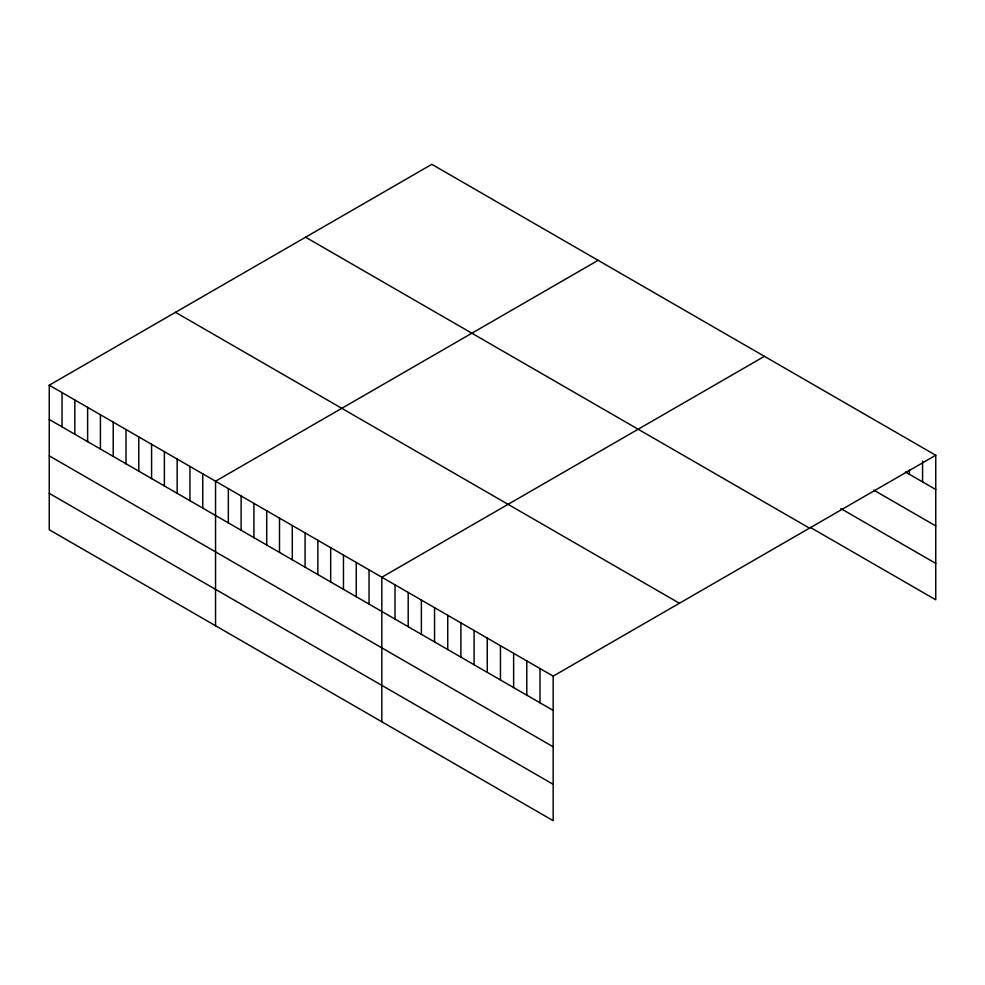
<?xml version="1.0" encoding="UTF-8"?>
<svg xmlns="http://www.w3.org/2000/svg" width="985" height="985" viewBox="0 0 985 985"><rect width="100%" height="100%" fill="white"/><g stroke="black" fill="none" stroke-linecap="round" stroke-linejoin="round"><path stroke-width="1.48" d="M49.25 385.209L553.164 676.141L553.164 820.677L49.25 529.745L49.25 385.209L431.836 164.323L935.75 455.255L935.75 599.791L810.544 527.504M598.129 260.323L215.543 481.209L215.543 625.758M764.422 356.336L381.835 577.222L381.835 721.759M553.164 676.141L935.75 455.255M905.437 472.024L935.75 489.52M873.806 490.148L935.75 525.916M840.858 508.617L935.75 563.408M305.584 237.213L809.498 528.145M175.502 312.319L679.416 603.251M49.25 419.475L553.164 710.407M49.25 455.858L553.164 746.79M49.25 493.35L553.164 784.294M922.576 461.054L922.576 481.911M909.389 469.833L909.389 474.302M539.989 668.532L539.989 702.797M526.803 660.923L526.803 695.188M513.628 653.314L513.628 687.579M500.454 645.704L500.454 679.97M487.267 638.095L487.267 672.361M474.093 630.486L474.093 664.752M460.906 622.877L460.906 657.143M447.732 615.268L447.732 649.534M434.557 607.659L434.557 641.924M421.371 600.05L421.371 634.315M408.196 592.441L408.196 626.706M395.01 584.831L395.01 619.097M369.043 569.835L369.043 604.101M356.25 562.447L356.25 596.713M343.457 555.06L343.457 589.338M330.664 547.685L330.664 581.95M317.872 540.297L317.872 574.563M305.079 532.91L305.079 567.175M292.286 525.522L292.286 559.788M279.506 518.135L279.506 552.4M266.713 510.759L266.713 545.025M253.921 503.372L253.921 537.638M241.128 495.984L241.128 530.25M228.335 488.597L228.335 522.863M202.75 473.822L202.75 508.1M189.957 466.447L189.957 500.712M177.165 459.059L177.165 493.325M164.372 451.672L164.372 485.937M151.579 444.284L151.579 478.55M138.786 436.897L138.786 471.162M126.006 429.522L126.006 463.787M113.213 422.134L113.213 456.4M100.421 414.747L100.421 449.012M87.628 407.359L87.628 441.625M74.835 399.972L74.835 434.237M62.043 392.584L62.043 426.862"/></g></svg>
